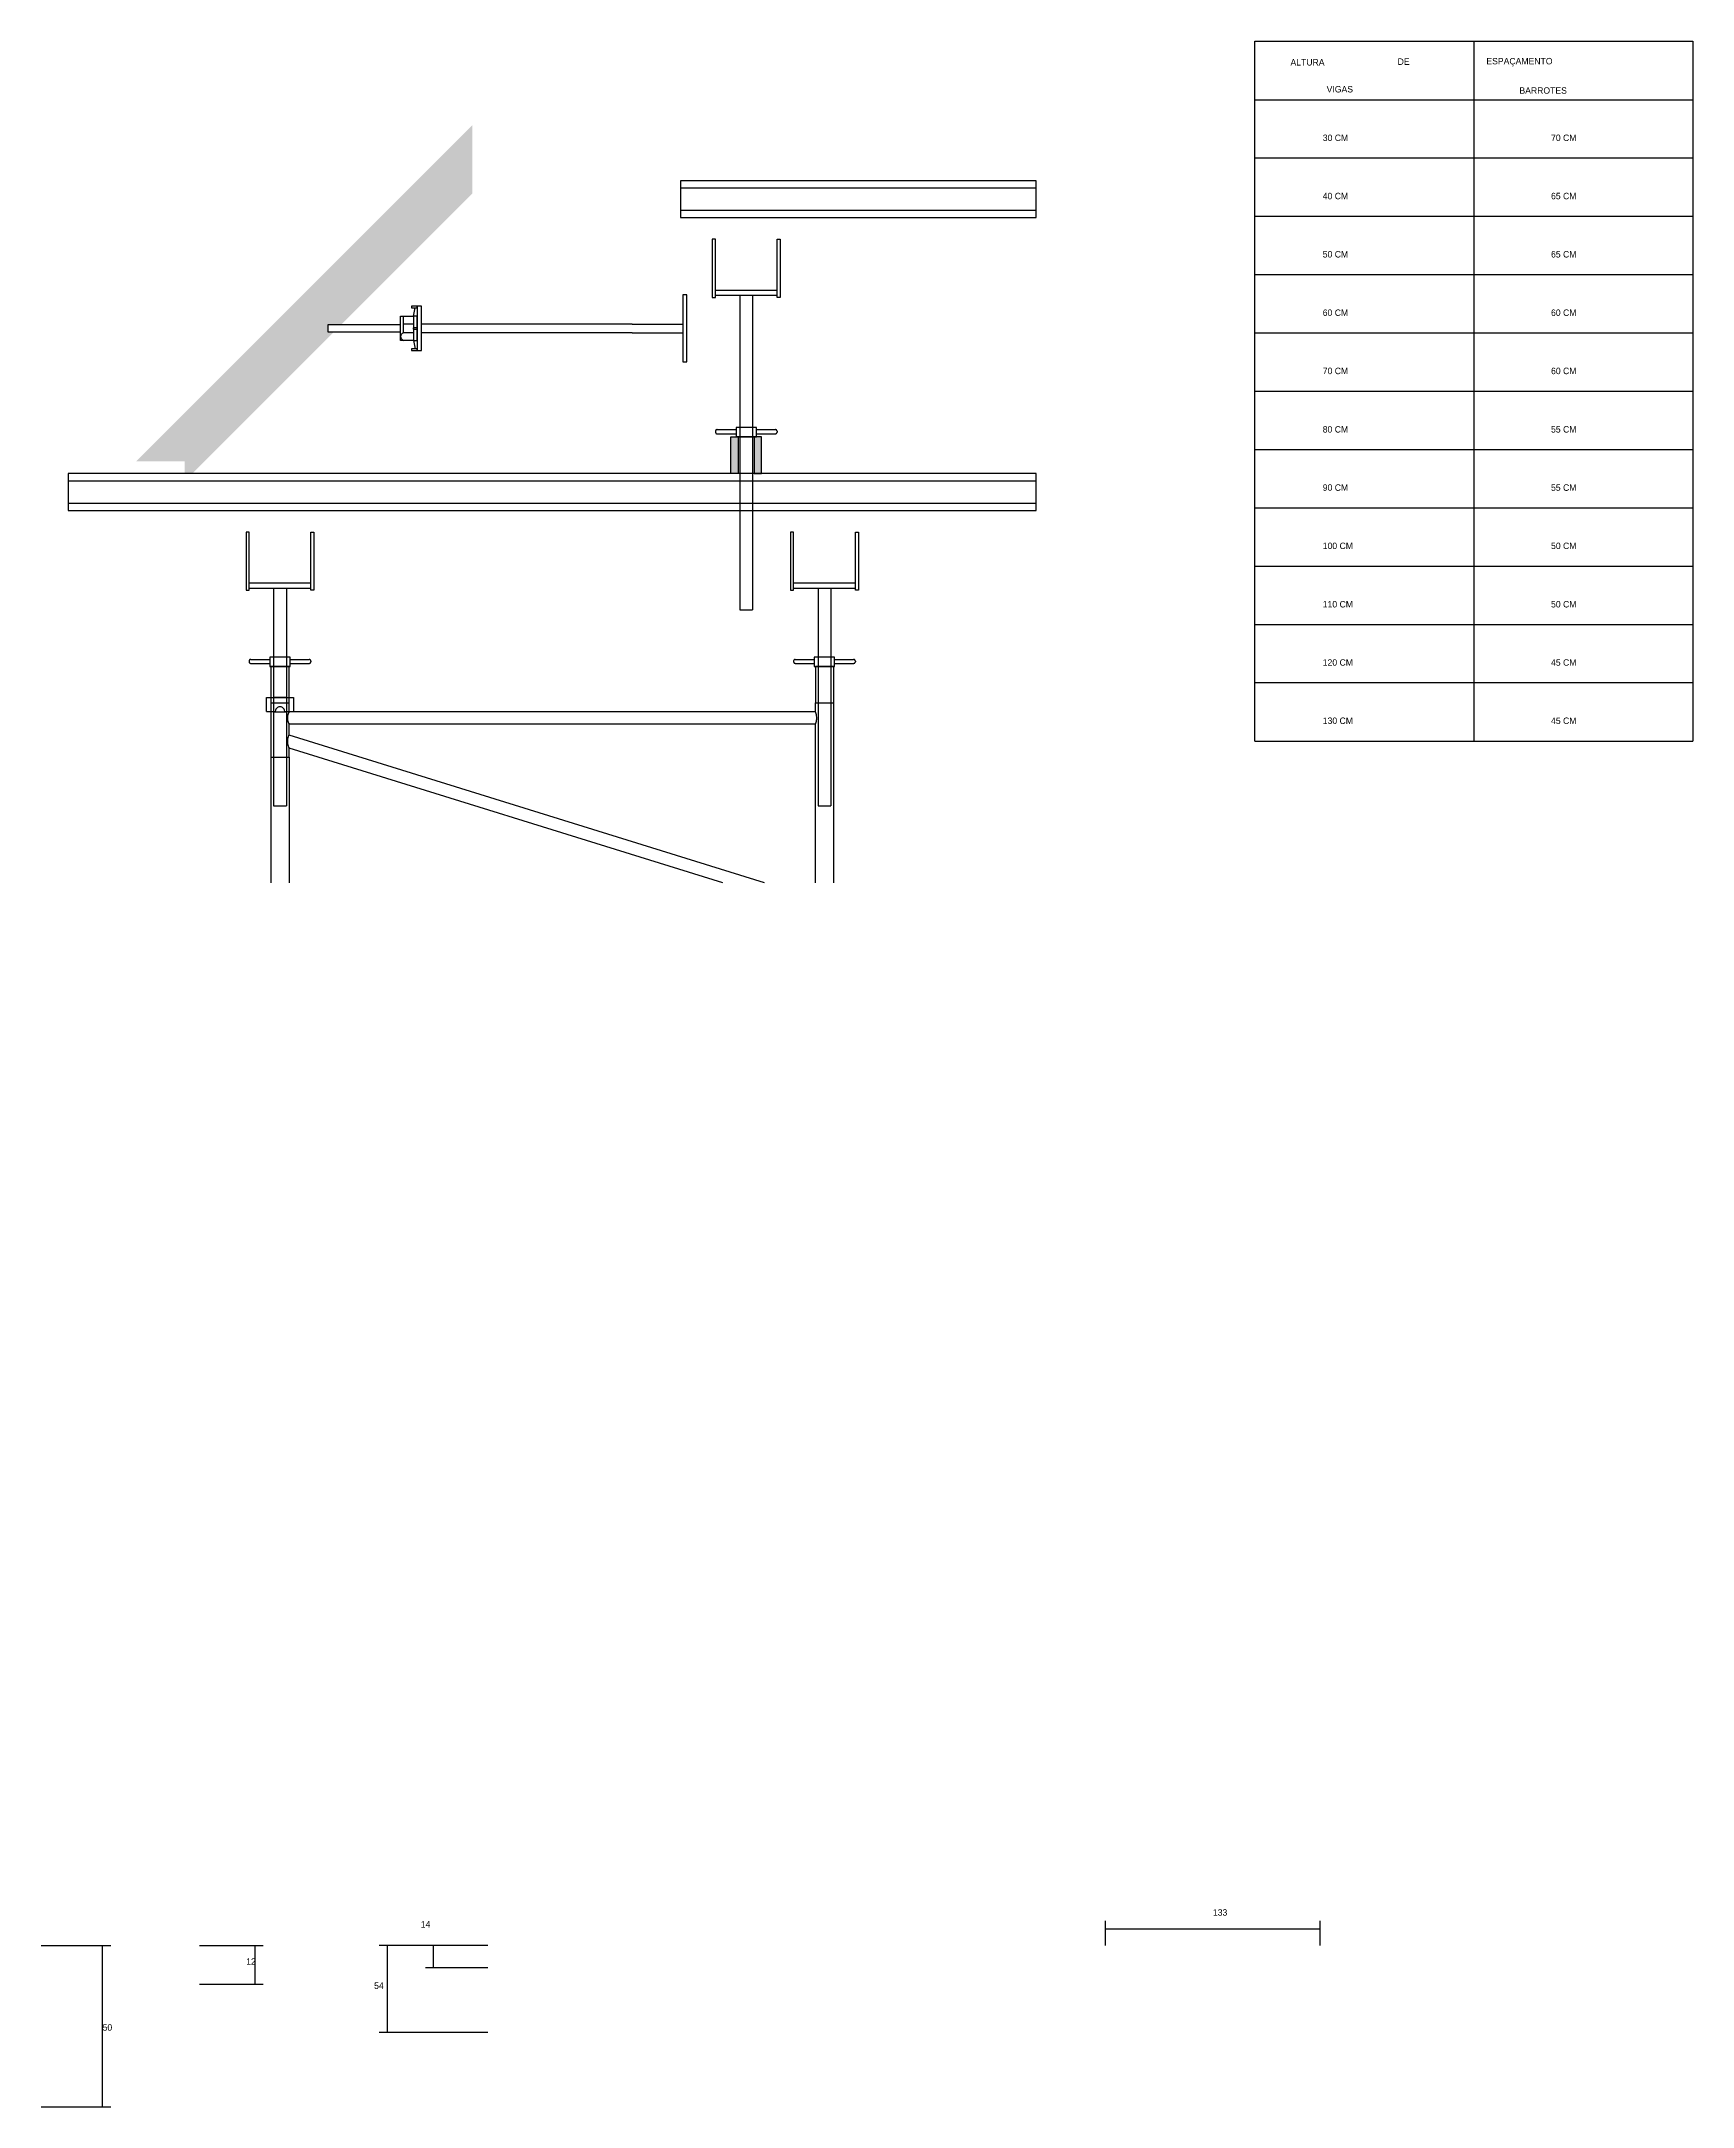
# Model space of a CAD drawing. Header units: metres. Extents: x 129294 to 131937, y 32678 to 33958.
# Drawn here: x 129294 to 130318, y 32678 to 33958 of the extents above; entities that cross this region are included whole.
import ezdxf

# ---------------------------------------------------------------- set-up
doc = ezdxf.new("R2010")
doc.units = ezdxf.units.M
for name, color, linetype in [('BARRA DE ANCORAGEM', 7, 'Continuous'), ('COTA', 241, 'Continuous'), ('Cota Seção (2x)', 4, 'Continuous'), ('Demarcação 2', 254, 'Continuous'), ('Escoras', 2, 'Continuous'), ('Forcador', 251, 'Continuous'), ('GARFOS', 7, 'Continuous'), ('Perfil Metálico', 251, 'Continuous')]:
    doc.layers.add(name, color=color, linetype=linetype)

msp = doc.modelspace()

# ---------------------------------------------------------------- hatches: boundary and pattern name
at = {"layer": 'Demarcação 2'}
h = msp.add_hatch(color=8, dxfattribs=at)
h.dxf.hatch_style = 1
h.paths.add_polyline_path([(129561.3, 33863.9), (129561.3, 33906.3), (129352.8, 33697.8), (129382.9, 33697.8), (129382.9, 33690.3), (129387.7, 33690.3), (129475.5, 33778.1), (129471.8, 33778.1), (129471.8, 33782.5), (129479.9, 33782.5)])
at = {"layer": 'Perfil Metálico'}
h = msp.add_hatch(color=8, dxfattribs=at)
h.dxf.hatch_style = 1
h.paths.add_polyline_path([(129721.6, 33690.3), (129726.1, 33690.3), (129726.1, 33713.1), (129721.6, 33713.1)])
h = msp.add_hatch(color=8, dxfattribs=at)
h.dxf.hatch_style = 1
h.paths.add_polyline_path([(129736, 33690.3), (129740.5, 33690.3), (129740.5, 33713.1), (129736, 33713.1)])

# ---------------------------------------------------------------- linework, layer by layer
at = {"layer": 'BARRA DE ANCORAGEM'}
for p, q in [((129524.7, 33787.8), (129525.9, 33793.1)), ((129527, 33794), (129527, 33766.6)), ((129561.3, 33782.9), (129529.7, 33782.9)), ((129660.3, 33782.9), (129561.3, 33782.9)), ((129660.3, 33782.9), (129691.8, 33782.9)), ((129516.9, 33775.7), (129516.8, 33775.2)), ((129516.8, 33775.2), (129516.9, 33774.7)), ((129517, 33776.2), (129516.9, 33775.7)), ((129516.9, 33774.7), (129517, 33774.2)), ((129517.3, 33776.7), (129517, 33776.2)), ((129517, 33774.2), (129517.3, 33773.7)), ((129517.7, 33777.1), (129517.3, 33776.7)), ((129517.3, 33773.7), (129517.7, 33773.3)), ((129518.1, 33777.4), (129517.7, 33777.1)), ((129517.7, 33773.3), (129518.1, 33773)), ((129518.6, 33777.6), (129518.1, 33777.4)), ((129518.1, 33773), (129518.6, 33772.8)), ((129524.7, 33772.8), (129525.9, 33767.5)), ((129561.3, 33777.6), (129529.7, 33777.6)), ((129660.3, 33777.6), (129561.3, 33777.6)), ((129660.3, 33777.6), (129691.8, 33777.6))]:
    msp.add_line(p, q, dxfattribs=at)
for points in [[(129694.2, 33759.5), (129694.2, 33801.1), (129691.8, 33801.1), (129691.8, 33759.5)], [(129516.8, 33782.5), (129471.8, 33782.5), (129471.8, 33778.1), (129516.8, 33778.1)], [(129527, 33794), (129523.5, 33794), (129523.5, 33793.1), (129527, 33793.1)], [(129527, 33787.8), (129524.7, 33787.8), (129524.7, 33772.8), (129527, 33772.8)], [(129529.7, 33766.6), (129529.7, 33794), (129527, 33794), (129527, 33766.6)], [(129527, 33767.5), (129523.5, 33767.5), (129523.5, 33766.6), (129527, 33766.6)]]:
    msp.add_lwpolyline(points, close=True, dxfattribs=at)
for points in [[(129524.7, 33772.8), (129516.8, 33772.8), (129516.8, 33787.8), (129524.7, 33787.8)], [(129524.7, 33782.9), (129518.6, 33782.9), (129518.6, 33787.8)], [(129524.7, 33777.6), (129518.6, 33777.6), (129518.6, 33782.9)], [(129524.7, 33779.8), (129527, 33779.8), (129527, 33780.7), (129524.7, 33780.7), (129524.7, 33779.8), (129524.7, 33780.7)]]:
    msp.add_lwpolyline(points, dxfattribs=at)
at = {"layer": 'COTA'}
for p, q in [((129953.8, 32778.1), (129953.8, 32793.3)), ((129953.8, 32788.3), (130086.8, 32788.3)), ((130086.8, 32778.1), (130086.8, 32793.3)), ((129392.1, 32778.1), (129431.6, 32778.1)), ((129426.6, 32754.1), (129426.6, 32778.1)), ((129570.8, 32778.1), (129503.6, 32778.1)), ((129508.6, 32724.1), (129508.6, 32778.1)), ((129570.8, 32778.1), (129532.3, 32778.1)), ((129537.3, 32764.1), (129537.3, 32778.1)), ((129570.8, 32764.1), (129532.3, 32764.1)), ((129392.1, 32754.1), (129431.6, 32754.1)), ((129570.8, 32724.1), (129503.6, 32724.1))]:
    msp.add_line(p, q, dxfattribs=at)
at = {"layer": 'Cota Seção (2x)'}
for p, q in [((129294.1, 32778.1), (129337.1, 32778.1)), ((129332.1, 32678.1), (129332.1, 32778.1)), ((129294.1, 32678.1), (129337.1, 32678.1))]:
    msp.add_line(p, q, dxfattribs=at)
at = {"layer": 'Escoras'}
for p, q in [((129736.7, 33713.1), (129725.5, 33713.1)), ((129436.4, 33570.7), (129436.4, 33436.6)), ((129447.7, 33570.7), (129436.4, 33570.7)), ((129447.7, 33548.2), (129447.7, 33570.7)), ((129785.2, 33570.7), (129773.9, 33570.7)), ((129773.9, 33570.7), (129773.9, 33548.2)), ((129785.2, 33570.7), (129785.2, 33436.6)), ((129433.6, 33551.6), (129450.5, 33551.6)), ((129433.6, 33542.8), (129433.6, 33551.6)), ((129446, 33551.6), (129438.1, 33551.6)), ((129450.5, 33551.6), (129450.5, 33542.8)), ((129433.6, 33542.8), (129439.1, 33542.8)), ((129436.4, 33548.2), (129447.7, 33548.2)), ((129446, 33542.5), (129438.1, 33542.5)), ((129439.2, 33543.6), (129439.1, 33542.8)), ((129439.5, 33544.3), (129439.2, 33543.6)), ((129440, 33544.9), (129439.5, 33544.3)), ((129440.6, 33545.4), (129440, 33544.9)), ((129441.3, 33545.7), (129440.6, 33545.4)), ((129442, 33545.8), (129441.3, 33545.7)), ((129442.8, 33545.7), (129442, 33545.8)), ((129443.5, 33545.4), (129442.8, 33545.7)), ((129444.1, 33544.9), (129443.5, 33545.4)), ((129444.6, 33544.3), (129444.1, 33544.9)), ((129444.9, 33543.6), (129444.6, 33544.3)), ((129445, 33542.8), (129444.9, 33543.6)), ((129445, 33542.8), (129450.5, 33542.8)), ((129446.8, 33539.4), (129446.7, 33538.8)), ((129446.7, 33538.8), (129446.8, 33538.1)), ((129447, 33540.7), (129446.8, 33540.1)), ((129446.8, 33540.1), (129446.8, 33539.4)), ((129447.2, 33541.4), (129447, 33540.7)), ((129447.4, 33542), (129447.2, 33541.4)), ((129447.7, 33542.6), (129447.4, 33542)), ((129447.7, 33542.6), (129447.7, 33548.2)), ((129773.9, 33542.6), (129447.7, 33542.6)), ((129773.9, 33548.2), (129785.2, 33548.2)), ((129773.9, 33542.6), (129773.9, 33548.2)), ((129774.2, 33542), (129773.9, 33542.6)), ((129774.4, 33541.4), (129774.2, 33542)), ((129774.6, 33540.7), (129774.4, 33541.4)), ((129774.7, 33540.1), (129774.6, 33540.7)), ((129774.8, 33539.4), (129774.7, 33540.1)), ((129774.8, 33538.8), (129774.8, 33539.4)), ((129774.8, 33538.1), (129774.8, 33538.8)), ((129446.8, 33538.1), (129446.8, 33537.5)), ((129446.8, 33537.5), (129447, 33536.8)), ((129447, 33526.5), (129446.8, 33525.8)), ((129447, 33536.8), (129447.2, 33536.2)), ((129447.1, 33527.2), (129447, 33526.5)), ((129447.4, 33527.9), (129447.1, 33527.2)), ((129447.2, 33536.2), (129447.4, 33535.6)), ((129447.4, 33535.6), (129447.7, 33535)), ((129447.7, 33528.6), (129447.4, 33527.9)), ((129773.9, 33535), (129447.7, 33535)), ((129447.7, 33528.6), (129447.7, 33535)), ((129742.4, 33436.6), (129447.7, 33528.1)), ((129773.9, 33535), (129774.2, 33535.6)), ((129773.9, 33436.6), (129773.9, 33535)), ((129774.2, 33535.6), (129774.4, 33536.2)), ((129774.4, 33536.2), (129774.6, 33536.8)), ((129774.6, 33536.8), (129774.7, 33537.5)), ((129774.7, 33537.5), (129774.8, 33538.1)), ((129436.4, 33514.5), (129447.7, 33514.5)), ((129446.8, 33525.1), (129446.7, 33524.3)), ((129446.7, 33524.3), (129446.8, 33523.6)), ((129446.8, 33525.8), (129446.8, 33525.1)), ((129446.8, 33523.6), (129446.8, 33522.9)), ((129446.8, 33522.9), (129447, 33522.2)), ((129447, 33522.2), (129447.1, 33521.5)), ((129447.1, 33521.5), (129447.4, 33520.8)), ((129447.4, 33520.8), (129447.7, 33520.1)), ((129716.6, 33436.6), (129447.7, 33520.1)), ((129447.7, 33514.5), (129447.7, 33520.1)), ((129447.7, 33514.5), (129447.7, 33436.6))]:
    msp.add_line(p, q, dxfattribs=at)
at = {"layer": 'Forcador'}
for p, q in [((129712, 33804), (129750.2, 33804)), ((129712, 33800.8), (129750.2, 33800.8)), ((129727.1, 33800.8), (129727.1, 33690.3)), ((129735, 33800.8), (129735, 33690.3)), ((129712.1, 33717), (129712, 33716.8)), ((129712, 33716.8), (129712, 33716.7)), ((129712, 33716.7), (129712, 33716.6)), ((129712, 33716.6), (129712, 33716.5)), ((129712, 33716.5), (129712, 33716)), ((129712, 33716), (129712, 33715.9)), ((129712, 33715.9), (129712, 33715.7)), ((129712, 33715.7), (129712, 33715.6)), ((129712, 33715.6), (129712.1, 33715.5)), ((129712.2, 33717.1), (129712.1, 33717)), ((129712.1, 33715.5), (129712.2, 33715.4)), ((129712.3, 33717.3), (129712.2, 33717.2)), ((129712.2, 33717.2), (129712.2, 33717.1)), ((129712.2, 33715.4), (129712.2, 33715.3)), ((129712.2, 33715.3), (129712.3, 33715.2)), ((129712.5, 33717.3), (129712.3, 33717.3)), ((129712.3, 33715.2), (129712.5, 33715.1)), ((129712.6, 33717.4), (129712.5, 33717.3)), ((129712.5, 33715.1), (129712.6, 33715.1)), ((129712.7, 33717.4), (129712.6, 33717.4)), ((129712.6, 33715.1), (129712.7, 33715)), ((129712.8, 33717.5), (129712.7, 33717.4)), ((129712.7, 33715), (129712.8, 33715)), ((129713, 33717.5), (129712.8, 33717.5)), ((129712.8, 33715), (129713, 33715)), ((129713, 33717.5), (129724.8, 33717.5)), ((129713, 33715), (129724.8, 33715)), ((129737.4, 33717.5), (129749.2, 33717.5)), ((129737.4, 33715), (129749.2, 33715)), ((129749.3, 33717.5), (129749.2, 33717.5)), ((129749.2, 33715), (129749.3, 33715)), ((129749.4, 33717.4), (129749.3, 33717.5)), ((129749.3, 33715), (129749.4, 33715)), ((129749.6, 33717.4), (129749.4, 33717.4)), ((129749.4, 33715), (129749.6, 33715.1)), ((129749.7, 33717.3), (129749.6, 33717.4)), ((129749.6, 33715.1), (129749.7, 33715.1)), ((129749.8, 33717.3), (129749.7, 33717.3)), ((129749.7, 33715.1), (129749.8, 33715.2)), ((129749.9, 33717.2), (129749.8, 33717.3)), ((129749.8, 33715.2), (129749.9, 33715.3)), ((129750, 33717.1), (129749.9, 33717.2)), ((129749.9, 33715.3), (129750, 33715.4)), ((129750.1, 33717), (129750, 33717.1)), ((129750, 33715.4), (129750.1, 33715.5)), ((129750.1, 33716.8), (129750.1, 33717)), ((129750.2, 33716.7), (129750.1, 33716.8)), ((129750.1, 33715.6), (129750.2, 33715.7)), ((129750.1, 33715.5), (129750.1, 33715.6)), ((129750.2, 33716.6), (129750.2, 33716.7)), ((129750.2, 33716.5), (129750.2, 33716.6)), ((129750.2, 33716.5), (129750.2, 33716)), ((129750.2, 33715.9), (129750.2, 33716)), ((129750.2, 33715.7), (129750.2, 33715.9)), ((129727.1, 33690.3), (129727.1, 33667.5)), ((129735, 33690.3), (129735, 33667.5)), ((129727.1, 33667.5), (129727.1, 33605.8)), ((129735, 33667.5), (129735, 33605.8)), ((129422.9, 33622.5), (129461.2, 33622.5)), ((129422.9, 33619.3), (129461.2, 33619.3)), ((129438.1, 33619.3), (129438.1, 33484.3)), ((129446, 33619.3), (129446, 33484.3)), ((129760.4, 33622.5), (129798.7, 33622.5)), ((129760.4, 33619.3), (129798.7, 33619.3)), ((129775.6, 33619.3), (129775.6, 33484.3)), ((129783.5, 33619.3), (129783.5, 33484.3)), ((129727.1, 33605.8), (129735, 33605.8)), ((129423, 33574.5), (129422.9, 33574.4)), ((129422.9, 33574.4), (129422.9, 33574.2)), ((129422.9, 33574.2), (129422.9, 33574.1)), ((129422.9, 33574.1), (129422.9, 33573.7)), ((129422.9, 33573.7), (129422.9, 33573.5)), ((129422.9, 33573.5), (129422.9, 33573.4)), ((129422.9, 33573.4), (129423, 33573.3)), ((129423.1, 33574.7), (129423, 33574.6)), ((129423, 33574.6), (129423, 33574.5)), ((129423, 33573.3), (129423, 33573.1)), ((129423, 33573.1), (129423.1, 33573)), ((129423.2, 33574.8), (129423.1, 33574.7)), ((129423.1, 33573), (129423.2, 33572.9)), ((129423.3, 33574.9), (129423.2, 33574.8)), ((129423.2, 33572.9), (129423.3, 33572.8)), ((129423.4, 33575), (129423.3, 33574.9)), ((129423.3, 33572.8), (129423.4, 33572.8)), ((129423.5, 33575), (129423.4, 33575)), ((129423.4, 33572.8), (129423.5, 33572.7)), ((129423.7, 33575.1), (129423.5, 33575)), ((129423.5, 33572.7), (129423.7, 33572.7)), ((129423.8, 33575.1), (129423.7, 33575.1)), ((129423.7, 33572.7), (129423.8, 33572.6)), ((129423.9, 33575.1), (129423.8, 33575.1)), ((129423.8, 33572.6), (129423.9, 33572.6)), ((129423.9, 33575.1), (129435.7, 33575.1)), ((129423.9, 33572.6), (129435.7, 33572.6)), ((129448.3, 33575.1), (129460.1, 33575.1)), ((129448.3, 33572.6), (129460.1, 33572.6)), ((129460.3, 33575.1), (129460.1, 33575.1)), ((129460.1, 33572.6), (129460.3, 33572.6)), ((129460.4, 33575.1), (129460.3, 33575.1)), ((129460.3, 33572.6), (129460.4, 33572.7)), ((129460.5, 33575), (129460.4, 33575.1)), ((129460.4, 33572.7), (129460.5, 33572.7)), ((129460.6, 33575), (129460.5, 33575)), ((129460.5, 33572.7), (129460.6, 33572.8)), ((129460.8, 33574.9), (129460.6, 33575)), ((129460.6, 33572.8), (129460.8, 33572.8)), ((129460.9, 33574.8), (129460.8, 33574.9)), ((129460.8, 33572.8), (129460.9, 33572.9)), ((129460.9, 33574.7), (129460.9, 33574.8)), ((129461, 33574.6), (129460.9, 33574.7)), ((129460.9, 33573), (129461, 33573.1)), ((129460.9, 33572.9), (129460.9, 33573)), ((129461.1, 33574.5), (129461, 33574.6)), ((129461, 33573.1), (129461.1, 33573.3)), ((129461.1, 33574.4), (129461.1, 33574.5)), ((129461.1, 33574.2), (129461.1, 33574.4)), ((129461.2, 33574.1), (129461.1, 33574.2)), ((129461.1, 33573.5), (129461.2, 33573.7)), ((129461.1, 33573.4), (129461.1, 33573.5)), ((129461.1, 33573.3), (129461.1, 33573.4)), ((129461.2, 33574.1), (129461.2, 33573.7)), ((129760.5, 33574.5), (129760.4, 33574.4)), ((129760.4, 33574.4), (129760.4, 33574.2)), ((129760.4, 33574.2), (129760.4, 33574.1)), ((129760.4, 33574.1), (129760.4, 33573.7)), ((129760.4, 33573.7), (129760.4, 33573.5)), ((129760.4, 33573.5), (129760.4, 33573.4)), ((129760.4, 33573.4), (129760.5, 33573.3)), ((129760.6, 33574.7), (129760.5, 33574.6)), ((129760.5, 33574.6), (129760.5, 33574.5)), ((129760.5, 33573.3), (129760.5, 33573.1)), ((129760.5, 33573.1), (129760.6, 33573)), ((129760.7, 33574.8), (129760.6, 33574.7)), ((129760.6, 33573), (129760.7, 33572.9)), ((129760.8, 33574.9), (129760.7, 33574.8)), ((129760.7, 33572.9), (129760.8, 33572.8)), ((129760.9, 33575), (129760.8, 33574.9)), ((129760.8, 33572.8), (129760.9, 33572.8)), ((129761, 33575), (129760.9, 33575)), ((129760.9, 33572.8), (129761, 33572.7)), ((129761.2, 33575.1), (129761, 33575)), ((129761, 33572.7), (129761.2, 33572.7)), ((129761.3, 33575.1), (129761.2, 33575.1)), ((129761.2, 33572.7), (129761.3, 33572.6)), ((129761.4, 33575.1), (129761.3, 33575.1)), ((129761.3, 33572.6), (129761.4, 33572.6)), ((129761.4, 33575.1), (129773.2, 33575.1)), ((129761.4, 33572.6), (129773.2, 33572.6)), ((129785.8, 33575.1), (129797.6, 33575.1)), ((129785.8, 33572.6), (129797.6, 33572.6)), ((129797.8, 33575.1), (129797.6, 33575.1)), ((129797.6, 33572.6), (129797.8, 33572.6)), ((129797.9, 33575.1), (129797.8, 33575.1)), ((129797.8, 33572.6), (129797.9, 33572.7)), ((129798, 33575), (129797.9, 33575.1)), ((129797.9, 33572.7), (129798, 33572.7)), ((129798.1, 33575), (129798, 33575)), ((129798, 33572.7), (129798.1, 33572.8)), ((129798.3, 33574.9), (129798.1, 33575)), ((129798.1, 33572.8), (129798.3, 33572.8)), ((129798.4, 33574.8), (129798.3, 33574.9)), ((129798.3, 33572.8), (129798.4, 33572.9)), ((129798.4, 33574.7), (129798.4, 33574.8)), ((129798.5, 33574.6), (129798.4, 33574.7)), ((129798.4, 33573), (129798.5, 33573.1)), ((129798.4, 33572.9), (129798.4, 33573)), ((129798.6, 33574.5), (129798.5, 33574.6)), ((129798.5, 33573.1), (129798.6, 33573.3)), ((129798.6, 33574.4), (129798.6, 33574.5)), ((129798.6, 33574.2), (129798.6, 33574.4)), ((129798.7, 33574.1), (129798.6, 33574.2)), ((129798.6, 33573.5), (129798.7, 33573.7)), ((129798.6, 33573.4), (129798.6, 33573.5)), ((129798.6, 33573.3), (129798.6, 33573.4)), ((129798.7, 33574.1), (129798.7, 33573.7)), ((129438.1, 33484.3), (129446, 33484.3)), ((129775.6, 33484.3), (129783.5, 33484.3))]:
    msp.add_line(p, q, dxfattribs=at)
for points in [[(129710, 33835.5), (129710, 33799.5), (129712, 33799.5), (129712, 33835.5)], [(129752.1, 33835.5), (129752.1, 33799.5), (129750.2, 33799.5), (129750.2, 33835.5)], [(129724.8, 33718.9), (129724.8, 33713.1), (129737.4, 33713.1), (129737.4, 33718.9)], [(129421, 33654), (129421, 33618), (129422.9, 33618), (129422.9, 33654)], [(129463.1, 33654), (129463.1, 33618), (129461.2, 33618), (129461.2, 33654)], [(129758.5, 33654), (129758.5, 33618), (129760.4, 33618), (129760.4, 33654)], [(129800.6, 33654), (129800.6, 33618), (129798.7, 33618), (129798.7, 33654)], [(129435.7, 33576.6), (129435.7, 33570.7), (129448.3, 33570.7), (129448.3, 33576.6)], [(129773.2, 33576.6), (129773.2, 33570.7), (129785.8, 33570.7), (129785.8, 33576.6)]]:
    msp.add_lwpolyline(points, close=True, dxfattribs=at)
at = {"layer": 'GARFOS'}
for p, q in [((130046.2, 33524.5), (130046.2, 33958.2)), ((130046.2, 33958.2), (130317.7, 33958.2)), ((130182, 33958.2), (130182, 33524.5)), ((130317.7, 33958.2), (130317.7, 33524.5)), ((130046.2, 33922), (130317.7, 33922)), ((130046.2, 33922), (130317.7, 33922)), ((130046.2, 33885.9), (130317.7, 33885.9)), ((130046.2, 33849.8), (130317.7, 33849.8)), ((130046.2, 33813.6), (130317.7, 33813.6)), ((130046.2, 33777.5), (130317.7, 33777.5)), ((130046.2, 33741.3), (130317.7, 33741.3)), ((130046.2, 33705.2), (130317.7, 33705.2)), ((130046.2, 33669.1), (130317.7, 33669.1)), ((130046.2, 33632.9), (130317.7, 33632.9)), ((130046.2, 33596.8), (130317.7, 33596.8)), ((130046.2, 33560.7), (130317.7, 33560.7)), ((130046.2, 33524.5), (130317.7, 33524.5))]:
    msp.add_line(p, q, dxfattribs=at)
at = {"layer": 'Perfil Metálico'}
for p, q in [((129690.3, 33867.3), (129910.8, 33867.3)), ((129690.3, 33853.5), (129910.8, 33853.5)), ((129310.8, 33685.8), (129910.8, 33685.8)), ((129310.8, 33672), (129910.8, 33672))]:
    msp.add_line(p, q, dxfattribs=at)
for points in [[(129690.3, 33849), (129910.8, 33849), (129910.8, 33871.8), (129690.3, 33871.8)], [(129726.1, 33690.3), (129721.6, 33690.3), (129721.6, 33713.1), (129726.1, 33713.1)], [(129736, 33690.3), (129740.5, 33690.3), (129740.5, 33713.1), (129736, 33713.1)], [(129310.8, 33667.5), (129910.8, 33667.5), (129910.8, 33690.3), (129310.8, 33690.3)]]:
    msp.add_lwpolyline(points, close=True, dxfattribs=at)

# ---------------------------------------------------------------- texts
at = {"layer": 'COTA'}
for s, p in [('133', (130020.3, 32796.5)), ('14', (129529.3, 32789.1)), ('12', (129421.1, 32766.1)), ('54', (129500.4, 32751.1))]:
    msp.add_text(s, height=4, dxfattribs=at).set_placement(p)
at = {"layer": 'Cota Seção (2x)'}
msp.add_text('50', height=4, dxfattribs=at).set_placement((129332.1, 32725.2))
at = {"layer": 'GARFOS'}
for s, p in [('ALTURA   ', (130068.4, 33943.2)), ('DE', (130134.8, 33943.6)), ('ESPAÇAMENTO', (130189.8, 33943.9)), ('VIGAS', (130090.8, 33926.5)), ('BARROTES', (130210.3, 33925.7)), ('30 CM', (130088.4, 33896.4)), ('70 CM', (130229.9, 33896.4)), ('40 CM', (130088.4, 33860.3)), ('65 CM', (130229.9, 33860.3)), ('50 CM', (130088.4, 33824.2)), ('65 CM', (130229.9, 33824.2)), ('60 CM', (130088.4, 33788)), ('60 CM', (130229.9, 33788)), ('70 CM', (130088.4, 33751.9)), ('60 CM', (130229.9, 33751.9)), ('80 CM', (130088.4, 33715.7)), ('55 CM', (130229.9, 33715.7)), ('90 CM', (130088.4, 33679.6)), ('55 CM', (130229.9, 33679.6)), ('100 CM', (130088.4, 33643.5)), ('50 CM', (130229.9, 33643.5)), ('110 CM', (130088.4, 33607.3)), ('50 CM', (130229.9, 33607.3)), ('120 CM', (130088.4, 33571.2)), ('45 CM', (130229.9, 33571.2)), ('130 CM', (130088.4, 33535.1)), ('45 CM', (130229.9, 33535.1))]:
    msp.add_text(s, height=4, dxfattribs=at).set_placement(p)

doc.saveas('drawing.dxf')
